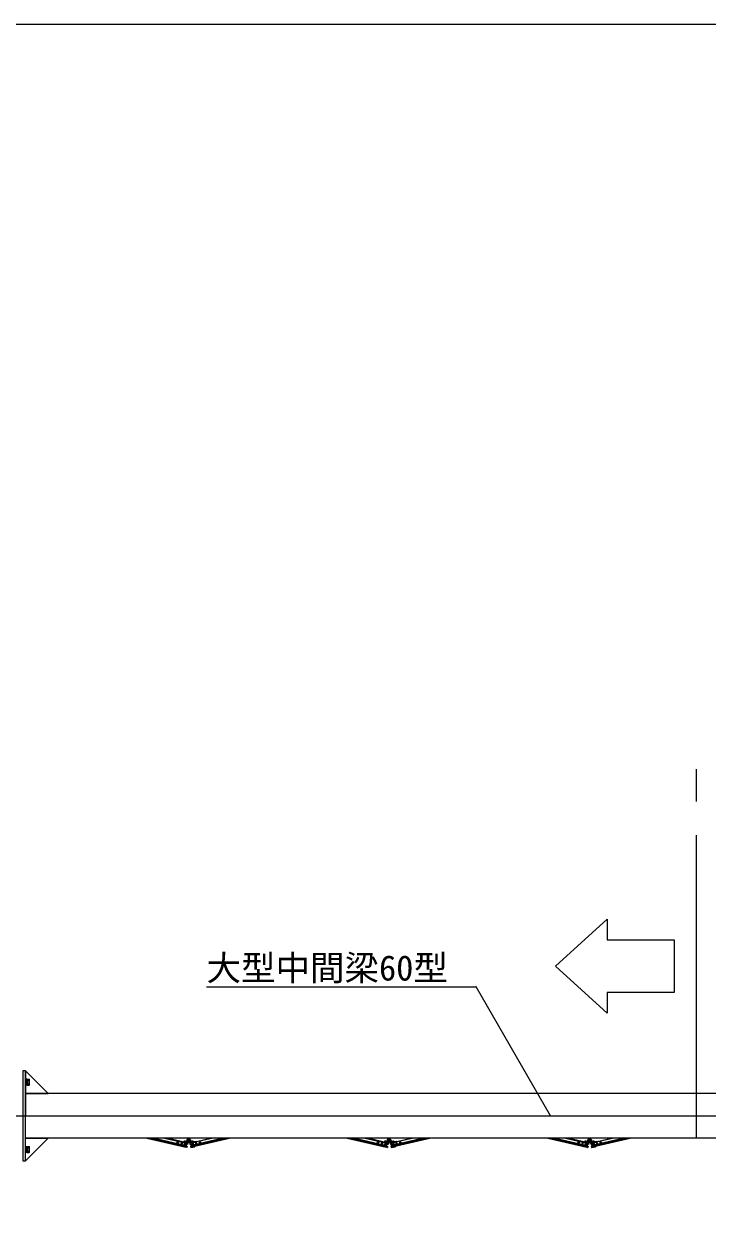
# Model space of a CAD drawing. Units: millimetres, scale not verified. Extents: x -16120 to 16120, y -26100 to 26100.
# Drawn here: x -8394 to -5351, y 20706 to 26100 of the extents above; entities that cross this region are included whole.
import ezdxf
from ezdxf.enums import TextEntityAlignment as Align

# ---------------------------------------------------------------- set-up
doc = ezdxf.new("R2010")
doc.units = ezdxf.units.MM
doc.header["$LTSCALE"] = 150
doc.linetypes.add('CHAIN2', pattern=[12, 9, -1, 1, -1])
doc.linetypes.add('DASHED1', pattern=[1.8, 1.2, -0.6])
for name, color, linetype, lineweight in [('0-6_ﾎﾞﾙﾄ類', 134, 'Continuous', 18), ('0-A_図面枠', 134, 'Continuous', 18), ('0-E_大型中間梁60', 134, 'Continuous', 18), ('1-6_通芯', 134, 'CHAIN2', 18), ('1-9_標準ﾊﾟﾈﾙ', 134, 'Continuous', 18), ('1-B_文字', 134, 'Continuous', 18)]:
    doc.layers.add(name, color=color, linetype=linetype, lineweight=lineweight)
doc.styles.add('ＭＳ ゴシック', font='')
doc.styles.get('ＭＳ ゴシック').set_extended_font_data('MS Gothic')

msp = doc.modelspace()

# ---------------------------------------------------------------- linework, layer by layer
at = {"layer": '0-6_ﾎﾞﾙﾄ類'}
for p, q in [((-8384.3, 21391.2), (-8388.3, 21390.1)), ((-8384.3, 21389.9), (-8388.3, 21388.8)), ((-8381.3, 21376.1), (-8381.3, 21403.9)), ((-8381.3, 21403.9), (-8372.6, 21403.9)), ((-8381.3, 21396.9), (-8372.6, 21396.9)), ((-8381.3, 21383.1), (-8372.6, 21383.1)), ((-8381.3, 21376.1), (-8372.6, 21376.1)), ((-8371.3, 21401.5), (-8372.6, 21403.9)), ((-8371.3, 21378.5), (-8372.6, 21376.1)), ((-8371.3, 21378.5), (-8371.3, 21401.5)), ((-8384.3, 21091.2), (-8388.3, 21090.1)), ((-8381.3, 21076.1), (-8381.3, 21103.9)), ((-8381.3, 21103.9), (-8372.6, 21103.9)), ((-8381.3, 21096.9), (-8372.6, 21096.9)), ((-8371.3, 21101.5), (-8372.6, 21103.9)), ((-8371.3, 21078.5), (-8371.3, 21101.5)), ((-7664.4, 21124.2), (-7667.3, 21129.1)), ((-7658.6, 21124.2), (-7664.4, 21124.2)), ((-7658.6, 21134.1), (-7655.7, 21129.1)), ((-7655.7, 21129.1), (-7658.6, 21124.2)), ((-6771.9, 21124.2), (-6774.8, 21129.1)), ((-6766.1, 21124.2), (-6771.9, 21124.2)), ((-6766.1, 21134.1), (-6763.2, 21129.1)), ((-6763.2, 21129.1), (-6766.1, 21124.2)), ((-5879.4, 21124.2), (-5882.3, 21129.1)), ((-5873.6, 21124.2), (-5879.4, 21124.2)), ((-5873.6, 21134.1), (-5870.7, 21129.1)), ((-5870.7, 21129.1), (-5873.6, 21124.2)), ((-8384.3, 21089.9), (-8388.3, 21088.8)), ((-8381.3, 21083.1), (-8372.6, 21083.1)), ((-8381.3, 21076.1), (-8372.6, 21076.1)), ((-8371.3, 21078.5), (-8372.6, 21076.1))]:
    msp.add_line(p, q, dxfattribs=at)
for points in [[(-8384.3, 21404), (-8384.3, 21376), (-8388.3, 21376), (-8388.3, 21404)], [(-8381.3, 21376), (-8384.3, 21376), (-8384.3, 21404), (-8381.3, 21404)], [(-8384.3, 21104), (-8384.3, 21076), (-8388.3, 21076), (-8388.3, 21104)], [(-8381.3, 21076), (-8384.3, 21076), (-8384.3, 21104), (-8381.3, 21104)]]:
    msp.add_lwpolyline(points, close=True, dxfattribs=at)
for points in [[(-7667.3, 21129.1), (-7664.4, 21134.1), (-7658.6, 21134.1)], [(-6774.8, 21129.1), (-6771.9, 21134.1), (-6766.1, 21134.1)], [(-5882.3, 21129.1), (-5879.4, 21134.1), (-5873.6, 21134.1)]]:
    msp.add_lwpolyline(points, dxfattribs=at)
for centre, radius in [((-7661.5, 21129.1), 4.91), ((-7661.5, 21129.1), 3), ((-7661.5, 21129.1), 2.46), ((-6769, 21129.1), 4.91), ((-6769, 21129.1), 3), ((-6769, 21129.1), 2.46), ((-5876.5, 21129.1), 4.91), ((-5876.5, 21129.1), 3), ((-5876.5, 21129.1), 2.46)]:
    msp.add_circle(centre, radius, dxfattribs=at)
for centre, radius, start, end in [((-8377.7, 21400.4), 6.13, 325.616, 34.384), ((-8394.5, 21390), 22.9, 342.412, 17.588), ((-8377.7, 21379.6), 6.13, 325.616, 34.384), ((-8377.7, 21100.4), 6.13, 325.616, 34.384), ((-8394.5, 21090), 22.9, 342.412, 17.588), ((-8377.7, 21079.6), 6.13, 325.616, 34.384)]:
    msp.add_arc(centre, radius, start, end, dxfattribs=at)
at = {"layer": '0-A_図面枠'}
msp.add_lwpolyline([(-16120.3, 26100), (16079.7, 26100), (16079.7, 3900), (-16120.3, 3900)], close=True, dxfattribs=at)
at = {"layer": '0-E_大型中間梁60'}
for points in [[(-8400.3, 21040), (-8388.3, 21040), (-8388.3, 21440), (-8400.3, 21440)], [(-8388.3, 21440), (-8388.3, 21340), (-8288.3, 21340)], [(-8388.3, 21240), (-2412.3, 21240), (-2412.3, 21340), (-8388.3, 21340)], [(-8388.3, 21240), (-2412.3, 21240), (-2412.3, 21140), (-8388.3, 21140)], [(-8388.3, 21040), (-8388.3, 21140), (-8288.3, 21140)]]:
    msp.add_lwpolyline(points, close=True, dxfattribs=at)
at = {"layer": '1-6_通芯'}
for p, q in [((-5400.3, 21140), (-5400.3, 22784.1)), ((-12700.3, 21240), (3181.3, 21240))]:
    msp.add_line(p, q, dxfattribs=at)
at = {"layer": '1-9_標準ﾊﾟﾈﾙ'}
for p, q in [((-7842.9, 21140), (-7674.3, 21102.2)), ((-7814.6, 21140), (-7673, 21108.3)), ((-7769.3, 21140), (-7670.8, 21117.9)), ((-7702.5, 21113.7), (-7702.9, 21112.2)), ((-7699.9, 21111.5), (-7702.9, 21112.2)), ((-7673.2, 21107.1), (-7702.5, 21113.7)), ((-7695, 21124.6), (-7694.7, 21125.5)), ((-7670.6, 21119.1), (-7695, 21124.6)), ((-7694.1, 21125.9), (-7665.8, 21119.6)), ((-7690.2, 21109.4), (-7690.5, 21110)), ((-7673.6, 21105.6), (-7690.2, 21109.4)), ((-7674.6, 21101), (-7689, 21104.3)), ((-7670.6, 21098.6), (-7687.9, 21102.5)), ((-7673.6, 21105.6), (-7674.6, 21101)), ((-7670.6, 21119.1), (-7673.2, 21107.1)), ((-7668.5, 21136), (-7670.2, 21133.5)), ((-7670.1, 21132.8), (-7669.4, 21132.3)), ((-7670, 21129.1), (-7670, 21124.6)), ((-7668.6, 21105.1), (-7670, 21099)), ((-7669.6, 21105.3), (-7668.6, 21105.1)), ((-7668.5, 21124.3), (-7668.5, 21124.3)), ((-7667.1, 21135.6), (-7667.8, 21136.1)), ((-7667.8, 21113.1), (-7666.8, 21112.9)), ((-7665.5, 21119), (-7666.8, 21112.9)), ((-7657.5, 21119), (-7656.2, 21112.9)), ((-7628.9, 21125.9), (-7657.2, 21119.6)), ((-7655.2, 21113.1), (-7656.2, 21112.9)), ((-7654.5, 21124.3), (-7654.5, 21124.3)), ((-7653.5, 21105.3), (-7654.4, 21105.1)), ((-7654.4, 21105.1), (-7653.1, 21099)), ((-7653, 21129.1), (-7653, 21124.6)), ((-7652.5, 21119.1), (-7628.1, 21124.6)), ((-7652.5, 21119.1), (-7649.8, 21107.1)), ((-7652.5, 21098.6), (-7635.2, 21102.5)), ((-7553.7, 21140), (-7652.2, 21117.9)), ((-7651.1, 21125), (-7650.6, 21123.1)), ((-7508.4, 21140), (-7650, 21108.3)), ((-7649.8, 21107.1), (-7620.5, 21113.7)), ((-7649.4, 21105.6), (-7632.9, 21109.4)), ((-7649.4, 21105.6), (-7648.4, 21101)), ((-7480.1, 21140), (-7648.7, 21102.2)), ((-7648.4, 21101), (-7634, 21104.3)), ((-7632.9, 21109.4), (-7632.5, 21110)), ((-7628.1, 21124.6), (-7628.3, 21125.5)), ((-7623.1, 21111.5), (-7620.2, 21112.2)), ((-7620.5, 21113.7), (-7620.2, 21112.2)), ((-6950.4, 21140), (-6781.8, 21102.2)), ((-6922.1, 21140), (-6780.5, 21108.3)), ((-6876.8, 21140), (-6778.3, 21117.9)), ((-6810, 21113.7), (-6810.4, 21112.2)), ((-6807.4, 21111.5), (-6810.4, 21112.2)), ((-6780.8, 21107.1), (-6810, 21113.7)), ((-6802.5, 21124.6), (-6802.2, 21125.5)), ((-6778.1, 21119.1), (-6802.5, 21124.6)), ((-6801.6, 21125.9), (-6773.3, 21119.6)), ((-6797.7, 21109.4), (-6798, 21110)), ((-6781.1, 21105.6), (-6797.7, 21109.4)), ((-6782.1, 21101), (-6796.5, 21104.3)), ((-6778, 21098.6), (-6795.4, 21102.5)), ((-6781.1, 21105.6), (-6782.1, 21101)), ((-6778.1, 21119.1), (-6780.8, 21107.1)), ((-6776, 21136), (-6777.7, 21133.5)), ((-6777.6, 21132.8), (-6776.9, 21132.3)), ((-6777.5, 21129.1), (-6777.5, 21124.6)), ((-6776.1, 21105.1), (-6777.4, 21099)), ((-6777.1, 21105.3), (-6776.1, 21105.1)), ((-6776, 21124.3), (-6776, 21124.3)), ((-6774.6, 21135.6), (-6775.3, 21136.1)), ((-6775.3, 21113.1), (-6774.3, 21112.9)), ((-6773, 21119), (-6774.3, 21112.9)), ((-6765, 21119), (-6763.7, 21112.9)), ((-6736.4, 21125.9), (-6764.7, 21119.6)), ((-6762.7, 21113.1), (-6763.7, 21112.9)), ((-6762, 21124.3), (-6762, 21124.3)), ((-6761, 21105.3), (-6761.9, 21105.1)), ((-6761.9, 21105.1), (-6760.6, 21099)), ((-6760.5, 21129.1), (-6760.5, 21124.6)), ((-6760, 21119.1), (-6735.6, 21124.6)), ((-6760, 21119.1), (-6757.3, 21107.1)), ((-6760, 21098.6), (-6742.6, 21102.5)), ((-6661.2, 21140), (-6759.7, 21117.9)), ((-6758.6, 21125), (-6758.1, 21123.1)), ((-6615.9, 21140), (-6757.5, 21108.3)), ((-6757.3, 21107.1), (-6728, 21113.7)), ((-6756.9, 21105.6), (-6740.4, 21109.4)), ((-6756.9, 21105.6), (-6755.9, 21101)), ((-6587.6, 21140), (-6756.2, 21102.2)), ((-6755.9, 21101), (-6741.5, 21104.3)), ((-6740.4, 21109.4), (-6740, 21110)), ((-6735.6, 21124.6), (-6735.8, 21125.5)), ((-6730.6, 21111.5), (-6727.7, 21112.2)), ((-6728, 21113.7), (-6727.7, 21112.2)), ((-6057.9, 21140), (-5889.3, 21102.2)), ((-6029.6, 21140), (-5888, 21108.3)), ((-5984.3, 21140), (-5885.8, 21117.9)), ((-5917.5, 21113.7), (-5917.9, 21112.2)), ((-5914.9, 21111.5), (-5917.9, 21112.2)), ((-5888.2, 21107.1), (-5917.5, 21113.7)), ((-5910, 21124.6), (-5909.7, 21125.5)), ((-5885.6, 21119.1), (-5910, 21124.6)), ((-5909.1, 21125.9), (-5880.8, 21119.6)), ((-5905.2, 21109.4), (-5905.5, 21110)), ((-5888.6, 21105.6), (-5905.2, 21109.4)), ((-5889.6, 21101), (-5904, 21104.3)), ((-5885.6, 21098.6), (-5902.9, 21102.5)), ((-5888.6, 21105.6), (-5889.6, 21101)), ((-5885.6, 21119.1), (-5888.2, 21107.1)), ((-5883.5, 21136), (-5885.2, 21133.5)), ((-5885.1, 21132.8), (-5884.4, 21132.3)), ((-5885, 21129.1), (-5885, 21124.6)), ((-5883.6, 21105.1), (-5884.9, 21099)), ((-5884.6, 21105.3), (-5883.6, 21105.1)), ((-5883.5, 21124.3), (-5883.5, 21124.3)), ((-5882.1, 21135.6), (-5882.8, 21136.1)), ((-5882.8, 21113.1), (-5881.8, 21112.9)), ((-5880.5, 21119), (-5881.8, 21112.9)), ((-5872.5, 21119), (-5871.2, 21112.9)), ((-5843.9, 21125.9), (-5872.2, 21119.6)), ((-5870.2, 21113.1), (-5871.2, 21112.9)), ((-5869.5, 21124.3), (-5869.5, 21124.3)), ((-5868.5, 21105.3), (-5869.4, 21105.1)), ((-5869.4, 21105.1), (-5868.1, 21099)), ((-5868, 21129.1), (-5868, 21124.6)), ((-5867.5, 21119.1), (-5843.1, 21124.6)), ((-5867.5, 21119.1), (-5864.8, 21107.1)), ((-5867.5, 21098.6), (-5850.1, 21102.5)), ((-5768.7, 21140), (-5867.2, 21117.9)), ((-5866.1, 21125), (-5865.6, 21123.1)), ((-5723.4, 21140), (-5865, 21108.3)), ((-5864.8, 21107.1), (-5835.5, 21113.7)), ((-5864.4, 21105.6), (-5847.9, 21109.4)), ((-5864.4, 21105.6), (-5863.4, 21101)), ((-5695.1, 21140), (-5863.7, 21102.2)), ((-5863.4, 21101), (-5849, 21104.3)), ((-5847.9, 21109.4), (-5847.5, 21110)), ((-5843.1, 21124.6), (-5843.3, 21125.5)), ((-5838.1, 21111.5), (-5835.2, 21112.2)), ((-5835.5, 21113.7), (-5835.2, 21112.2))]:
    msp.add_line(p, q, dxfattribs=at)
at = {"layer": '1-9_標準ﾊﾟﾈﾙ', "linetype": 'DASHED1'}
for p, q in [((-7696.8, 21112.4), (-7697, 21111.4)), ((-7694.1, 21124.4), (-7696.8, 21112.4)), ((-7692.7, 21111.5), (-7692.9, 21110.5)), ((-7690, 21123.5), (-7692.7, 21111.5)), ((-7680.4, 21121.3), (-7683.1, 21109.3)), ((-7680.1, 21122.8), (-7680.4, 21121.3)), ((-7676.3, 21120.4), (-7679, 21108.4)), ((-7676, 21121.8), (-7676.3, 21120.4)), ((-7647, 21121.8), (-7646.7, 21120.4)), ((-7646.7, 21120.4), (-7644, 21108.4)), ((-7642.9, 21122.8), (-7642.6, 21121.3)), ((-7642.6, 21121.3), (-7639.9, 21109.3)), ((-7633, 21123.5), (-7630.4, 21111.5)), ((-7630.4, 21111.5), (-7630.1, 21110.5)), ((-7628.9, 21124.4), (-7626.3, 21112.4)), ((-7626.3, 21112.4), (-7626, 21111.4)), ((-6804.3, 21112.4), (-6804.5, 21111.4)), ((-6801.6, 21124.4), (-6804.3, 21112.4)), ((-6800.2, 21111.5), (-6800.4, 21110.5)), ((-6797.5, 21123.5), (-6800.2, 21111.5)), ((-6787.9, 21121.3), (-6790.6, 21109.3)), ((-6787.6, 21122.8), (-6787.9, 21121.3)), ((-6783.8, 21120.4), (-6786.5, 21108.4)), ((-6783.5, 21121.8), (-6783.8, 21120.4)), ((-6754.5, 21121.8), (-6754.2, 21120.4)), ((-6754.2, 21120.4), (-6751.5, 21108.4)), ((-6750.4, 21122.8), (-6750.1, 21121.3)), ((-6750.1, 21121.3), (-6747.4, 21109.3)), ((-6740.5, 21123.5), (-6737.8, 21111.5)), ((-6737.8, 21111.5), (-6737.6, 21110.5)), ((-6736.4, 21124.4), (-6733.8, 21112.4)), ((-6733.8, 21112.4), (-6733.5, 21111.4)), ((-5911.8, 21112.4), (-5912, 21111.4)), ((-5909.1, 21124.4), (-5911.8, 21112.4)), ((-5907.7, 21111.5), (-5907.9, 21110.5)), ((-5905, 21123.5), (-5907.7, 21111.5)), ((-5895.4, 21121.3), (-5898.1, 21109.3)), ((-5895.1, 21122.8), (-5895.4, 21121.3)), ((-5891.3, 21120.4), (-5894, 21108.4)), ((-5891, 21121.8), (-5891.3, 21120.4)), ((-5862, 21121.8), (-5861.7, 21120.4)), ((-5861.7, 21120.4), (-5859, 21108.4)), ((-5857.9, 21122.8), (-5857.6, 21121.3)), ((-5857.6, 21121.3), (-5854.9, 21109.3)), ((-5848, 21123.5), (-5845.4, 21111.5)), ((-5845.4, 21111.5), (-5845.1, 21110.5)), ((-5843.9, 21124.4), (-5841.3, 21112.4)), ((-5841.3, 21112.4), (-5841, 21111.4))]:
    msp.add_line(p, q, dxfattribs=at)
at = {"layer": '1-9_標準ﾊﾟﾈﾙ'}
for points in [[(-7848.4, 21140), (-7674.6, 21101), (-7670.3, 21120.3), (-7758.3, 21140)], [(-7842.9, 21140), (-7674.3, 21102.2), (-7673.7, 21105.1), (-7829.2, 21140)], [(-7820.1, 21140), (-7673.2, 21107.1), (-7670.6, 21119.1), (-7763.8, 21140)], [(-7699.9, 21111.5), (-7699.3, 21111.9), (-7690.5, 21110)], [(-7668.5, 21124.3), (-7682.7, 21127.4), (-7683.1, 21125.5), (-7665.1, 21121.5)], [(-7669.6, 21105.3), (-7670.7, 21100.2), (-7673.6, 21100.8), (-7669.6, 21118.9), (-7666.6, 21118.2), (-7667.8, 21113.1)], [(-7654.6, 21124.3), (-7640.3, 21127.4), (-7639.9, 21125.5), (-7657.9, 21121.5)], [(-7653.5, 21105.3), (-7652.3, 21100.2), (-7649.4, 21100.8), (-7653.4, 21118.9), (-7656.4, 21118.2), (-7655.2, 21113.1)], [(-7474.6, 21140), (-7648.4, 21101), (-7652.7, 21120.3), (-7564.7, 21140)], [(-7502.9, 21140), (-7649.8, 21107.1), (-7652.5, 21119.1), (-7559.2, 21140)], [(-7480.1, 21140), (-7648.7, 21102.2), (-7649.3, 21105.1), (-7493.8, 21140)], [(-7623.1, 21111.5), (-7623.7, 21111.9), (-7632.5, 21110)], [(-6955.9, 21140), (-6782.1, 21101), (-6777.8, 21120.3), (-6865.8, 21140)], [(-6950.4, 21140), (-6781.8, 21102.2), (-6781.2, 21105.1), (-6936.7, 21140)], [(-6927.6, 21140), (-6780.8, 21107.1), (-6778.1, 21119.1), (-6871.3, 21140)], [(-6807.4, 21111.5), (-6806.8, 21111.9), (-6798, 21110)], [(-6776, 21124.3), (-6790.2, 21127.4), (-6790.6, 21125.5), (-6772.6, 21121.5)], [(-6777.1, 21105.3), (-6778.2, 21100.2), (-6781.1, 21100.8), (-6777.1, 21118.9), (-6774.2, 21118.2), (-6775.3, 21113.1)], [(-6762.1, 21124.3), (-6747.8, 21127.4), (-6747.4, 21125.5), (-6765.4, 21121.5)], [(-6761, 21105.3), (-6759.8, 21100.2), (-6756.9, 21100.8), (-6760.9, 21118.9), (-6763.9, 21118.2), (-6762.7, 21113.1)], [(-6582.1, 21140), (-6755.9, 21101), (-6760.2, 21120.3), (-6672.2, 21140)], [(-6610.4, 21140), (-6757.3, 21107.1), (-6760, 21119.1), (-6666.7, 21140)], [(-6587.6, 21140), (-6756.2, 21102.2), (-6756.8, 21105.1), (-6601.3, 21140)], [(-6730.6, 21111.5), (-6731.2, 21111.9), (-6740, 21110)], [(-6063.4, 21140), (-5889.6, 21101), (-5885.3, 21120.3), (-5973.3, 21140)], [(-6057.9, 21140), (-5889.3, 21102.2), (-5888.7, 21105.1), (-6044.2, 21140)], [(-6035.1, 21140), (-5888.2, 21107.1), (-5885.6, 21119.1), (-5978.8, 21140)], [(-5914.9, 21111.5), (-5914.3, 21111.9), (-5905.5, 21110)], [(-5883.5, 21124.3), (-5897.7, 21127.4), (-5898.1, 21125.5), (-5880.1, 21121.5)], [(-5884.6, 21105.3), (-5885.7, 21100.2), (-5888.6, 21100.8), (-5884.6, 21118.9), (-5881.6, 21118.2), (-5882.8, 21113.1)], [(-5869.6, 21124.3), (-5855.3, 21127.4), (-5854.9, 21125.5), (-5872.9, 21121.5)], [(-5868.5, 21105.3), (-5867.3, 21100.2), (-5864.4, 21100.8), (-5868.4, 21118.9), (-5871.4, 21118.2), (-5870.2, 21113.1)], [(-5689.6, 21140), (-5863.4, 21101), (-5867.7, 21120.3), (-5779.7, 21140)], [(-5717.9, 21140), (-5864.8, 21107.1), (-5867.5, 21119.1), (-5774.2, 21140)], [(-5695.1, 21140), (-5863.7, 21102.2), (-5864.3, 21105.1), (-5708.8, 21140)], [(-5838.1, 21111.5), (-5838.7, 21111.9), (-5847.5, 21110)]]:
    msp.add_lwpolyline(points, dxfattribs=at)
for points in [[(-7667.5, 21122), (-7683.1, 21125.5), (-7683.6, 21123.5), (-7667.9, 21120)], [(-7639.9, 21125.5), (-7655.5, 21122), (-7655.1, 21120), (-7639.5, 21123.5)], [(-6775, 21122), (-6790.6, 21125.5), (-6791.1, 21123.5), (-6775.4, 21120)], [(-6747.4, 21125.5), (-6763, 21122), (-6762.6, 21120), (-6747, 21123.5)], [(-5882.5, 21122), (-5898.1, 21125.5), (-5898.6, 21123.5), (-5882.9, 21120)], [(-5854.9, 21125.5), (-5870.5, 21122), (-5870.1, 21120), (-5854.5, 21123.5)]]:
    msp.add_lwpolyline(points, close=True, dxfattribs=at)
for centre, radius in [((-7710.9, 21121.8), 3), ((-7661.5, 21129.1), 8.51), ((-7661.5, 21129.1), 8), ((-7612.1, 21121.8), 3), ((-6818.4, 21121.8), 3), ((-6769, 21129.1), 8.51), ((-6769, 21129.1), 8), ((-6719.6, 21121.8), 3), ((-5925.9, 21121.8), 3), ((-5876.5, 21129.1), 8.51), ((-5876.5, 21129.1), 8), ((-5827.1, 21121.8), 3)]:
    msp.add_circle(centre, radius, dxfattribs=at)
for centre, radius, start, end in [((-7693.3, 21118.2), 8.51, 229.294, 285.439), ((-7694.2, 21125.4), 0.49, 77.3664, 167.3664), ((-7687.5, 21103.9), 1.5, 167.3664, 257.3664), ((-7678.8, 21118.9), 8.51, 49.294, 105.439), ((-7670.4, 21099.1), 0.49, 257.3664, 347.3664), ((-7669.8, 21133.2), 0.49, 145, 235), ((-7668.1, 21135.7), 0.49, 55, 145), ((-7665.9, 21119.1), 0.49, 347.3664, 77.3664), ((-7657.1, 21119.1), 0.49, 102.6336, 192.6336), ((-7652.6, 21099.1), 0.49, 192.6336, 282.6336), ((-7644.2, 21118.9), 8.51, 74.561, 130.706), ((-7635.5, 21103.9), 1.5, 282.6336, 12.6336), ((-7629.7, 21118.2), 8.51, 254.561, 310.706), ((-7628.8, 21125.4), 0.49, 12.6336, 102.6336), ((-6800.8, 21118.2), 8.51, 229.294, 285.439), ((-6801.8, 21125.4), 0.49, 77.3664, 167.3664), ((-6795, 21103.9), 1.5, 167.3664, 257.3664), ((-6786.3, 21118.9), 8.51, 49.294, 105.439), ((-6777.9, 21099.1), 0.49, 257.3664, 347.3664), ((-6777.3, 21133.2), 0.49, 145, 235), ((-6775.6, 21135.7), 0.49, 55, 145), ((-6773.4, 21119.1), 0.49, 347.3664, 77.3664), ((-6764.6, 21119.1), 0.49, 102.6336, 192.6336), ((-6760.1, 21099.1), 0.49, 192.6336, 282.6336), ((-6751.7, 21118.9), 8.51, 74.561, 130.706), ((-6743, 21103.9), 1.5, 282.6336, 12.6336), ((-6737.2, 21118.2), 8.51, 254.561, 310.706), ((-6736.3, 21125.4), 0.49, 12.6336, 102.6336), ((-5908.3, 21118.2), 8.51, 229.294, 285.439), ((-5909.3, 21125.4), 0.49, 77.3664, 167.3664), ((-5902.5, 21103.9), 1.5, 167.3664, 257.3664), ((-5893.8, 21118.9), 8.51, 49.294, 105.439), ((-5885.4, 21099.1), 0.49, 257.3664, 347.3664), ((-5884.8, 21133.2), 0.49, 145, 235), ((-5883.1, 21135.7), 0.49, 55, 145), ((-5880.9, 21119.1), 0.49, 347.3664, 77.3664), ((-5872.1, 21119.1), 0.49, 102.6336, 192.6336), ((-5867.6, 21099.1), 0.49, 192.6336, 282.6336), ((-5859.2, 21118.9), 8.51, 74.561, 130.706), ((-5850.5, 21103.9), 1.5, 282.6336, 12.6336), ((-5844.7, 21118.2), 8.51, 254.561, 310.706), ((-5843.8, 21125.4), 0.49, 12.6336, 102.6336)]:
    msp.add_arc(centre, radius, start, end, dxfattribs=at)
at = {"layer": '1-B_文字'}
msp.add_line((-7582.5, 21814.9), (-6383.4, 21814.9), dxfattribs=at)
msp.add_lwpolyline([(-6029.3, 21906.3), (-5798.2, 22115.6), (-5798.2, 22022.9), (-5499.6, 22022.9), (-5499.6, 21789.3), (-5798.2, 21789.3), (-5798.2, 21696.7)], close=True, dxfattribs=at)
msp.add_lwpolyline([(-6050.4, 21240), (-6382.4, 21814.9), (-6382.9, 21814.9)], dxfattribs=at)

# ---------------------------------------------------------------- texts
at = {"layer": '1-B_文字', "style": 'ＭＳ ゴシック'}
msp.add_text('大型中間梁60型', height=112.6, dxfattribs=at).set_placement((-7582.5, 21808.4), align=Align.BOTTOM_LEFT)

doc.saveas('drawing.dxf')
